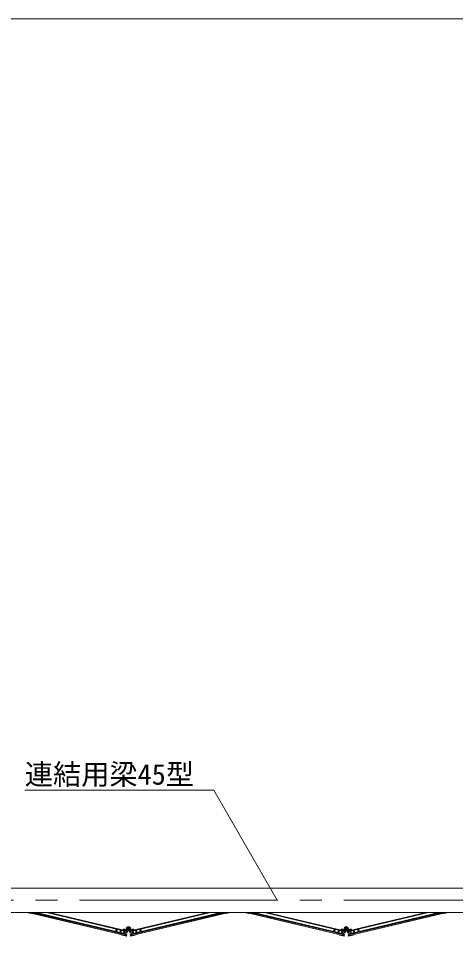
# Model space of a CAD drawing. Units: millimetres, scale not verified. Extents: x -12090 to 12090, y -18325 to 18325.
# Drawn here: x -8089 to -6305, y 14509 to 18325 of the extents above; entities that cross this region are included whole.
import ezdxf
from ezdxf.enums import TextEntityAlignment as Align

# ---------------------------------------------------------------- set-up
doc = ezdxf.new("R2010")
doc.units = ezdxf.units.MM
doc.header["$LTSCALE"] = 90
doc.linetypes.add('CHAIN2', pattern=[12, 9, -1, 1, -1])
doc.linetypes.add('DASHED1', pattern=[1.8, 1.2, -0.6])
for name, color, linetype, lineweight in [('0-6_ﾎﾞﾙﾄ類', 134, 'Continuous', 18), ('0-A_図面枠', 134, 'Continuous', 18), ('1-6_通芯', 134, 'CHAIN2', 18), ('1-9_標準ﾊﾟﾈﾙ', 134, 'Continuous', 18), ('1-B_文字', 134, 'Continuous', 18), ('1-D_連結用梁45', 134, 'Continuous', 18)]:
    doc.layers.add(name, color=color, linetype=linetype, lineweight=lineweight)
doc.styles.add('ＭＳ ゴシック', font='')
doc.styles.get('ＭＳ ゴシック').set_extended_font_data('MS Gothic')

msp = doc.modelspace()

# ---------------------------------------------------------------- linework, layer by layer
at = {"layer": '0-6_ﾎﾞﾙﾄ類'}
for p, q in [((-7643.08, 14603.78), (-7645.97, 14608.77)), ((-7637.31, 14603.78), (-7643.08, 14603.78)), ((-7637.31, 14613.78), (-7634.42, 14608.77)), ((-7634.42, 14608.77), (-7637.31, 14603.78)), ((-6753.08, 14603.78), (-6755.97, 14608.77)), ((-6747.31, 14603.78), (-6753.08, 14603.78)), ((-6747.31, 14613.78), (-6744.42, 14608.77)), ((-6744.42, 14608.77), (-6747.31, 14603.78))]:
    msp.add_line(p, q, dxfattribs=at)
for points in [[(-7645.97, 14608.77), (-7643.08, 14613.78), (-7637.31, 14613.78)], [(-6755.97, 14608.77), (-6753.08, 14613.78), (-6747.31, 14613.78)]]:
    msp.add_lwpolyline(points, dxfattribs=at)
for centre, radius in [((-7640.19, 14608.77), 4.9), ((-7640.19, 14608.77), 3), ((-7640.19, 14608.77), 2.46), ((-6750.19, 14608.77), 4.9), ((-6750.19, 14608.77), 3), ((-6750.19, 14608.77), 2.46)]:
    msp.add_circle(centre, radius, dxfattribs=at)
at = {"layer": '0-A_図面枠'}
msp.add_lwpolyline([(-12090.19, 18325), (12059.81, 18325), (12059.81, 1675), (-12090.19, 1675)], close=True, dxfattribs=at)
at = {"layer": '1-6_通芯'}
msp.add_line((-10000.2, 14725), (3340.81, 14725), dxfattribs=at)
at = {"layer": '1-9_標準ﾊﾟﾈﾙ'}
for p, q in [((-8056.5, 14675), (-8039.74, 14671.02)), ((-8050.01, 14675), (-8037.93, 14672.13)), ((-8044.82, 14675), (-7653.1, 14581.96)), ((-8024.92, 14673.87), (-8022.01, 14673.18)), ((-8021.65, 14674.64), (-8022.01, 14673.18)), ((-8017.99, 14675), (-7651.66, 14587.99)), ((-7975.15, 14675), (-7649.38, 14597.62)), ((-7702.2, 14675), (-7703.73, 14674.64)), ((-7305.24, 14675), (-7631.01, 14597.62)), ((-7262.4, 14675), (-7628.72, 14587.99)), ((-7235.57, 14675), (-7627.29, 14581.96)), ((-7258.73, 14674.64), (-7258.38, 14673.18)), ((-7255.47, 14673.87), (-7258.38, 14673.18)), ((-7230.38, 14675), (-7242.46, 14672.13)), ((-7223.88, 14675), (-7240.65, 14671.02)), ((-7166.5, 14675), (-7149.74, 14671.02)), ((-7160.01, 14675), (-7147.93, 14672.13)), ((-7154.82, 14675), (-6763.1, 14581.96)), ((-7134.92, 14673.87), (-7132.01, 14673.18)), ((-7131.65, 14674.64), (-7132.01, 14673.18)), ((-7127.99, 14675), (-6761.66, 14587.99)), ((-7085.15, 14675), (-6759.38, 14597.62)), ((-6415.24, 14675), (-6741.01, 14597.62)), ((-6372.4, 14675), (-6738.72, 14587.99)), ((-6345.57, 14675), (-6737.29, 14581.96)), ((-6368.73, 14674.64), (-6368.38, 14673.18)), ((-6365.47, 14673.87), (-6368.38, 14673.18)), ((-6340.37, 14675), (-6352.46, 14672.13)), ((-6333.88, 14675), (-6350.65, 14671.02)), ((-7681.13, 14593.76), (-7681.47, 14592.3)), ((-7678.56, 14591.6), (-7681.47, 14592.3)), ((-7651.94, 14586.82), (-7681.13, 14593.76)), ((-7673.43, 14604.57), (-7673.19, 14605.54)), ((-7649.1, 14598.79), (-7673.43, 14604.57)), ((-7672.59, 14605.91), (-7644.38, 14599.22)), ((-7668.83, 14589.3), (-7669.2, 14589.9)), ((-7652.29, 14585.36), (-7668.83, 14589.3)), ((-7653.37, 14580.79), (-7667.72, 14584.2)), ((-7649.34, 14578.29), (-7666.61, 14582.39)), ((-7652.29, 14585.36), (-7653.37, 14580.79)), ((-7649.1, 14598.79), (-7651.94, 14586.82)), ((-7647.16, 14615.58), (-7648.88, 14613.12)), ((-7648.75, 14612.43), (-7648.07, 14611.95)), ((-7647.3, 14584.74), (-7648.74, 14578.67)), ((-7648.69, 14608.77), (-7648.69, 14604.34)), ((-7648.27, 14584.98), (-7647.3, 14584.74)), ((-7645.75, 14615.21), (-7646.45, 14615.7)), ((-7646.42, 14592.76), (-7645.45, 14592.53)), ((-7644.01, 14598.61), (-7645.45, 14592.53)), ((-7636.38, 14598.61), (-7634.94, 14592.53)), ((-7607.8, 14605.91), (-7636.01, 14599.22)), ((-7633.96, 14592.76), (-7634.94, 14592.53)), ((-7632.12, 14584.98), (-7633.09, 14584.74)), ((-7633.09, 14584.74), (-7631.65, 14578.67)), ((-7631.69, 14608.77), (-7631.69, 14604.34)), ((-7631.29, 14598.79), (-7606.96, 14604.57)), ((-7631.29, 14598.79), (-7628.44, 14586.82)), ((-7631.05, 14578.29), (-7613.77, 14582.39)), ((-7629.98, 14604.76), (-7629.52, 14602.81)), ((-7628.44, 14586.82), (-7599.26, 14593.76)), ((-7628.09, 14585.36), (-7611.56, 14589.3)), ((-7628.09, 14585.36), (-7627.01, 14580.79)), ((-7627.01, 14580.79), (-7612.66, 14584.2)), ((-7611.56, 14589.3), (-7611.18, 14589.9)), ((-7606.96, 14604.57), (-7607.2, 14605.54)), ((-7601.83, 14591.6), (-7598.91, 14592.3)), ((-7599.26, 14593.76), (-7598.91, 14592.3)), ((-6791.13, 14593.76), (-6791.47, 14592.3)), ((-6788.56, 14591.6), (-6791.47, 14592.3)), ((-6761.94, 14586.82), (-6791.13, 14593.76)), ((-6783.43, 14604.57), (-6783.19, 14605.54)), ((-6759.1, 14598.79), (-6783.43, 14604.57)), ((-6782.59, 14605.91), (-6754.37, 14599.22)), ((-6778.83, 14589.3), (-6779.2, 14589.9)), ((-6762.28, 14585.36), (-6778.83, 14589.3)), ((-6763.37, 14580.79), (-6777.73, 14584.2)), ((-6759.34, 14578.29), (-6776.61, 14582.39)), ((-6762.28, 14585.36), (-6763.37, 14580.79)), ((-6759.1, 14598.79), (-6761.94, 14586.82)), ((-6757.15, 14615.58), (-6758.87, 14613.12)), ((-6758.75, 14612.43), (-6758.07, 14611.95)), ((-6757.3, 14584.74), (-6758.74, 14578.67)), ((-6758.69, 14608.77), (-6758.69, 14604.34)), ((-6758.27, 14584.98), (-6757.3, 14584.74)), ((-6755.75, 14615.21), (-6756.45, 14615.7)), ((-6756.42, 14592.76), (-6755.45, 14592.53)), ((-6754.01, 14598.61), (-6755.45, 14592.53)), ((-6746.38, 14598.61), (-6744.94, 14592.53)), ((-6717.8, 14605.91), (-6746.01, 14599.22)), ((-6743.97, 14592.76), (-6744.94, 14592.53)), ((-6742.12, 14584.98), (-6743.09, 14584.74)), ((-6743.09, 14584.74), (-6741.65, 14578.67)), ((-6741.69, 14608.77), (-6741.69, 14604.34)), ((-6741.29, 14598.79), (-6716.96, 14604.57)), ((-6741.29, 14598.79), (-6738.44, 14586.82)), ((-6741.04, 14578.29), (-6723.77, 14582.39)), ((-6739.98, 14604.76), (-6739.51, 14602.81)), ((-6738.44, 14586.82), (-6709.26, 14593.76)), ((-6738.1, 14585.36), (-6721.56, 14589.3)), ((-6738.1, 14585.36), (-6737.01, 14580.79)), ((-6737.01, 14580.79), (-6722.66, 14584.2)), ((-6721.56, 14589.3), (-6721.19, 14589.9)), ((-6716.96, 14604.57), (-6717.19, 14605.54)), ((-6711.83, 14591.6), (-6708.91, 14592.3)), ((-6709.26, 14593.76), (-6708.91, 14592.3))]:
    msp.add_line(p, q, dxfattribs=at)
at = {"layer": '1-9_標準ﾊﾟﾈﾙ', "linetype": 'DASHED1'}
for p, q in [((-7675.39, 14592.39), (-7675.62, 14591.42)), ((-7672.55, 14604.36), (-7675.39, 14592.39)), ((-7671.3, 14591.42), (-7671.54, 14590.45)), ((-7668.46, 14603.39), (-7671.3, 14591.42)), ((-7658.93, 14601.12), (-7661.77, 14589.16)), ((-7658.58, 14602.59), (-7658.93, 14601.12)), ((-7654.84, 14600.16), (-7657.69, 14588.19)), ((-7654.49, 14601.62), (-7654.84, 14600.16)), ((-7625.89, 14601.62), (-7625.55, 14600.16)), ((-7625.55, 14600.16), (-7622.7, 14588.19)), ((-7621.8, 14602.59), (-7621.46, 14601.12)), ((-7621.46, 14601.12), (-7618.62, 14589.16)), ((-7611.93, 14603.39), (-7609.09, 14591.42)), ((-7609.09, 14591.42), (-7608.85, 14590.45)), ((-7607.83, 14604.36), (-7605, 14592.39)), ((-7605, 14592.39), (-7604.77, 14591.42)), ((-6785.39, 14592.39), (-6785.62, 14591.42)), ((-6782.54, 14604.36), (-6785.39, 14592.39)), ((-6781.3, 14591.42), (-6781.54, 14590.45)), ((-6778.46, 14603.39), (-6781.3, 14591.42)), ((-6768.93, 14601.12), (-6771.77, 14589.16)), ((-6768.58, 14602.59), (-6768.93, 14601.12)), ((-6764.84, 14600.16), (-6767.69, 14588.19)), ((-6764.49, 14601.62), (-6764.84, 14600.16)), ((-6735.9, 14601.62), (-6735.55, 14600.16)), ((-6735.55, 14600.16), (-6732.7, 14588.19)), ((-6731.81, 14602.59), (-6731.46, 14601.12)), ((-6731.46, 14601.12), (-6728.62, 14589.16)), ((-6721.93, 14603.39), (-6719.08, 14591.42)), ((-6719.08, 14591.42), (-6718.85, 14590.45)), ((-6717.84, 14604.36), (-6715, 14592.39)), ((-6715, 14592.39), (-6714.77, 14591.42))]:
    msp.add_line(p, q, dxfattribs=at)
at = {"layer": '1-9_標準ﾊﾟﾈﾙ'}
for points in [[(-8050.01, 14675), (-7653.37, 14580.79), (-7648.82, 14599.96), (-7964.77, 14675)], [(-8044.82, 14675), (-7653.1, 14581.96), (-7652.4, 14584.88), (-8031.84, 14675)], [(-8024.92, 14673.87), (-8025.29, 14674.47), (-8027.51, 14675)], [(-8023.19, 14675), (-7651.94, 14586.82), (-7649.1, 14598.79), (-7969.96, 14675)], [(-7230.38, 14675), (-7627.01, 14580.79), (-7631.57, 14599.96), (-7315.62, 14675)], [(-7257.2, 14675), (-7628.44, 14586.82), (-7631.29, 14598.79), (-7310.43, 14675)], [(-7235.57, 14675), (-7627.29, 14581.96), (-7627.99, 14584.88), (-7248.55, 14675)], [(-7255.47, 14673.87), (-7255.1, 14674.47), (-7252.88, 14675)], [(-7160.01, 14675), (-6763.37, 14580.79), (-6758.82, 14599.96), (-7074.77, 14675)], [(-7154.82, 14675), (-6763.1, 14581.96), (-6762.4, 14584.88), (-7141.84, 14675)], [(-7134.92, 14673.87), (-7135.29, 14674.47), (-7137.51, 14675)], [(-7133.18, 14675), (-6761.94, 14586.82), (-6759.1, 14598.79), (-7079.96, 14675)], [(-6340.37, 14675), (-6737.01, 14580.79), (-6741.57, 14599.96), (-6425.62, 14675)], [(-6367.2, 14675), (-6738.44, 14586.82), (-6741.29, 14598.79), (-6420.43, 14675)], [(-6345.57, 14675), (-6737.29, 14581.96), (-6737.99, 14584.88), (-6358.54, 14675)], [(-6365.47, 14673.87), (-6365.1, 14674.47), (-6362.87, 14675)], [(-7678.56, 14591.6), (-7677.95, 14591.98), (-7669.2, 14589.9)], [(-7647.23, 14604), (-7661.11, 14607.3), (-7661.57, 14605.35), (-7644.01, 14601.19)], [(-7648.27, 14584.98), (-7649.49, 14579.86), (-7652.4, 14580.56), (-7648.13, 14598.56), (-7645.21, 14597.86), (-7646.42, 14592.76)], [(-7633.16, 14604), (-7619.28, 14607.3), (-7618.81, 14605.35), (-7636.37, 14601.19)], [(-7632.12, 14584.98), (-7630.9, 14579.86), (-7627.99, 14580.56), (-7632.26, 14598.56), (-7635.18, 14597.86), (-7633.96, 14592.76)], [(-7601.83, 14591.6), (-7602.44, 14591.98), (-7611.18, 14589.9)], [(-6788.56, 14591.6), (-6787.95, 14591.98), (-6779.2, 14589.9)], [(-6757.23, 14604), (-6771.1, 14607.3), (-6771.57, 14605.35), (-6754.01, 14601.19)], [(-6758.27, 14584.98), (-6759.49, 14579.86), (-6762.4, 14580.56), (-6758.13, 14598.56), (-6755.21, 14597.86), (-6756.42, 14592.76)], [(-6743.16, 14604), (-6729.28, 14607.3), (-6728.81, 14605.35), (-6746.37, 14601.19)], [(-6742.12, 14584.98), (-6740.9, 14579.86), (-6737.99, 14580.56), (-6742.26, 14598.56), (-6745.18, 14597.86), (-6743.97, 14592.76)], [(-6711.83, 14591.6), (-6712.43, 14591.98), (-6721.19, 14589.9)]]:
    msp.add_lwpolyline(points, dxfattribs=at)
for points in [[(-7646, 14601.65), (-7661.57, 14605.35), (-7662.03, 14603.41), (-7646.46, 14599.71)], [(-7618.81, 14605.35), (-7634.38, 14601.65), (-7633.93, 14599.71), (-7618.36, 14603.41)], [(-6756, 14601.65), (-6771.57, 14605.35), (-6772.03, 14603.41), (-6756.46, 14599.71)], [(-6728.81, 14605.35), (-6744.38, 14601.65), (-6743.93, 14599.71), (-6728.36, 14603.41)]]:
    msp.add_lwpolyline(points, close=True, dxfattribs=at)
for centre, radius in [((-7640.19, 14608.77), 8.5), ((-7640.19, 14608.77), 8), ((-6750.19, 14608.77), 8.5), ((-6750.19, 14608.77), 8), ((-7689.44, 14602.05), 3), ((-7590.95, 14602.05), 3), ((-6799.44, 14602.05), 3), ((-6700.95, 14602.05), 3)]:
    msp.add_circle(centre, radius, dxfattribs=at)
for centre, radius, start, end in [((-8039.38, 14672.48), 1.5, 256.63913, 346.63913), ((-8027.94, 14682.81), 8.5, 246.753, 284.712), ((-7252.45, 14682.81), 8.5, 255.288, 293.247), ((-7241, 14672.48), 1.5, 193.36087, 283.36087), ((-7149.38, 14672.48), 1.5, 256.63913, 346.63913), ((-7137.94, 14682.81), 8.5, 246.753, 284.712), ((-6362.45, 14682.81), 8.5, 255.288, 293.247), ((-6351, 14672.48), 1.5, 193.36087, 283.36087), ((-7671.84, 14598.23), 8.5, 228.567, 284.712), ((-7672.71, 14605.42), 0.504, 76.63913, 166.63913), ((-7666.26, 14583.85), 1.5, 166.63913, 256.63913), ((-7657.34, 14598.69), 8.5, 48.567, 104.712), ((-7649.23, 14578.78), 0.504, 256.63913, 346.63913), ((-7648.46, 14612.83), 0.504, 145, 235), ((-7646.74, 14615.29), 0.504, 55, 145), ((-7644.49, 14598.73), 0.504, 346.63913, 76.63913), ((-7635.9, 14598.73), 0.504, 103.36087, 193.36087), ((-7631.16, 14578.78), 0.504, 193.36087, 283.36087), ((-7623.05, 14598.69), 8.5, 75.288, 131.433), ((-7614.12, 14583.85), 1.5, 283.36087, 13.36087), ((-7608.55, 14598.23), 8.5, 255.288, 311.433), ((-7607.68, 14605.42), 0.504, 13.36087, 103.36087), ((-6781.84, 14598.23), 8.5, 228.567, 284.712), ((-6782.71, 14605.42), 0.504, 76.63913, 166.63913), ((-6776.26, 14583.85), 1.5, 166.63913, 256.63913), ((-6767.34, 14598.69), 8.5, 48.567, 104.712), ((-6759.23, 14578.78), 0.504, 256.63913, 346.63913), ((-6758.46, 14612.83), 0.504, 145, 235), ((-6756.74, 14615.29), 0.504, 55, 145), ((-6754.49, 14598.73), 0.504, 346.63913, 76.63913), ((-6745.9, 14598.73), 0.504, 103.36087, 193.36087), ((-6741.16, 14578.78), 0.504, 193.36087, 283.36087), ((-6733.04, 14598.69), 8.5, 75.288, 131.433), ((-6724.13, 14583.85), 1.5, 283.36087, 13.36087), ((-6718.54, 14598.23), 8.5, 255.288, 311.433), ((-6717.68, 14605.42), 0.504, 13.36087, 103.36087)]:
    msp.add_arc(centre, radius, start, end, dxfattribs=at)
at = {"layer": '1-B_文字'}
msp.add_line((-8063.6, 15174.18), (-7292.53, 15174.18), dxfattribs=at)
msp.add_lwpolyline([(-7032.51, 14725), (-7291.85, 15174.18), (-7292.28, 15174.18)], dxfattribs=at)
at = {"layer": '1-D_連結用梁45'}
msp.add_lwpolyline([(-5406.19, 14675), (-10000.2, 14675), (-10000.2, 14775), (-5406.19, 14775)], close=True, dxfattribs=at)

# ---------------------------------------------------------------- texts
at = {"layer": '1-B_文字', "style": 'ＭＳ ゴシック'}
msp.add_text('連結用梁45型', height=84.46, dxfattribs=at).set_placement((-8063.6, 15171.82), align=Align.BOTTOM_LEFT)

doc.saveas('drawing.dxf')
